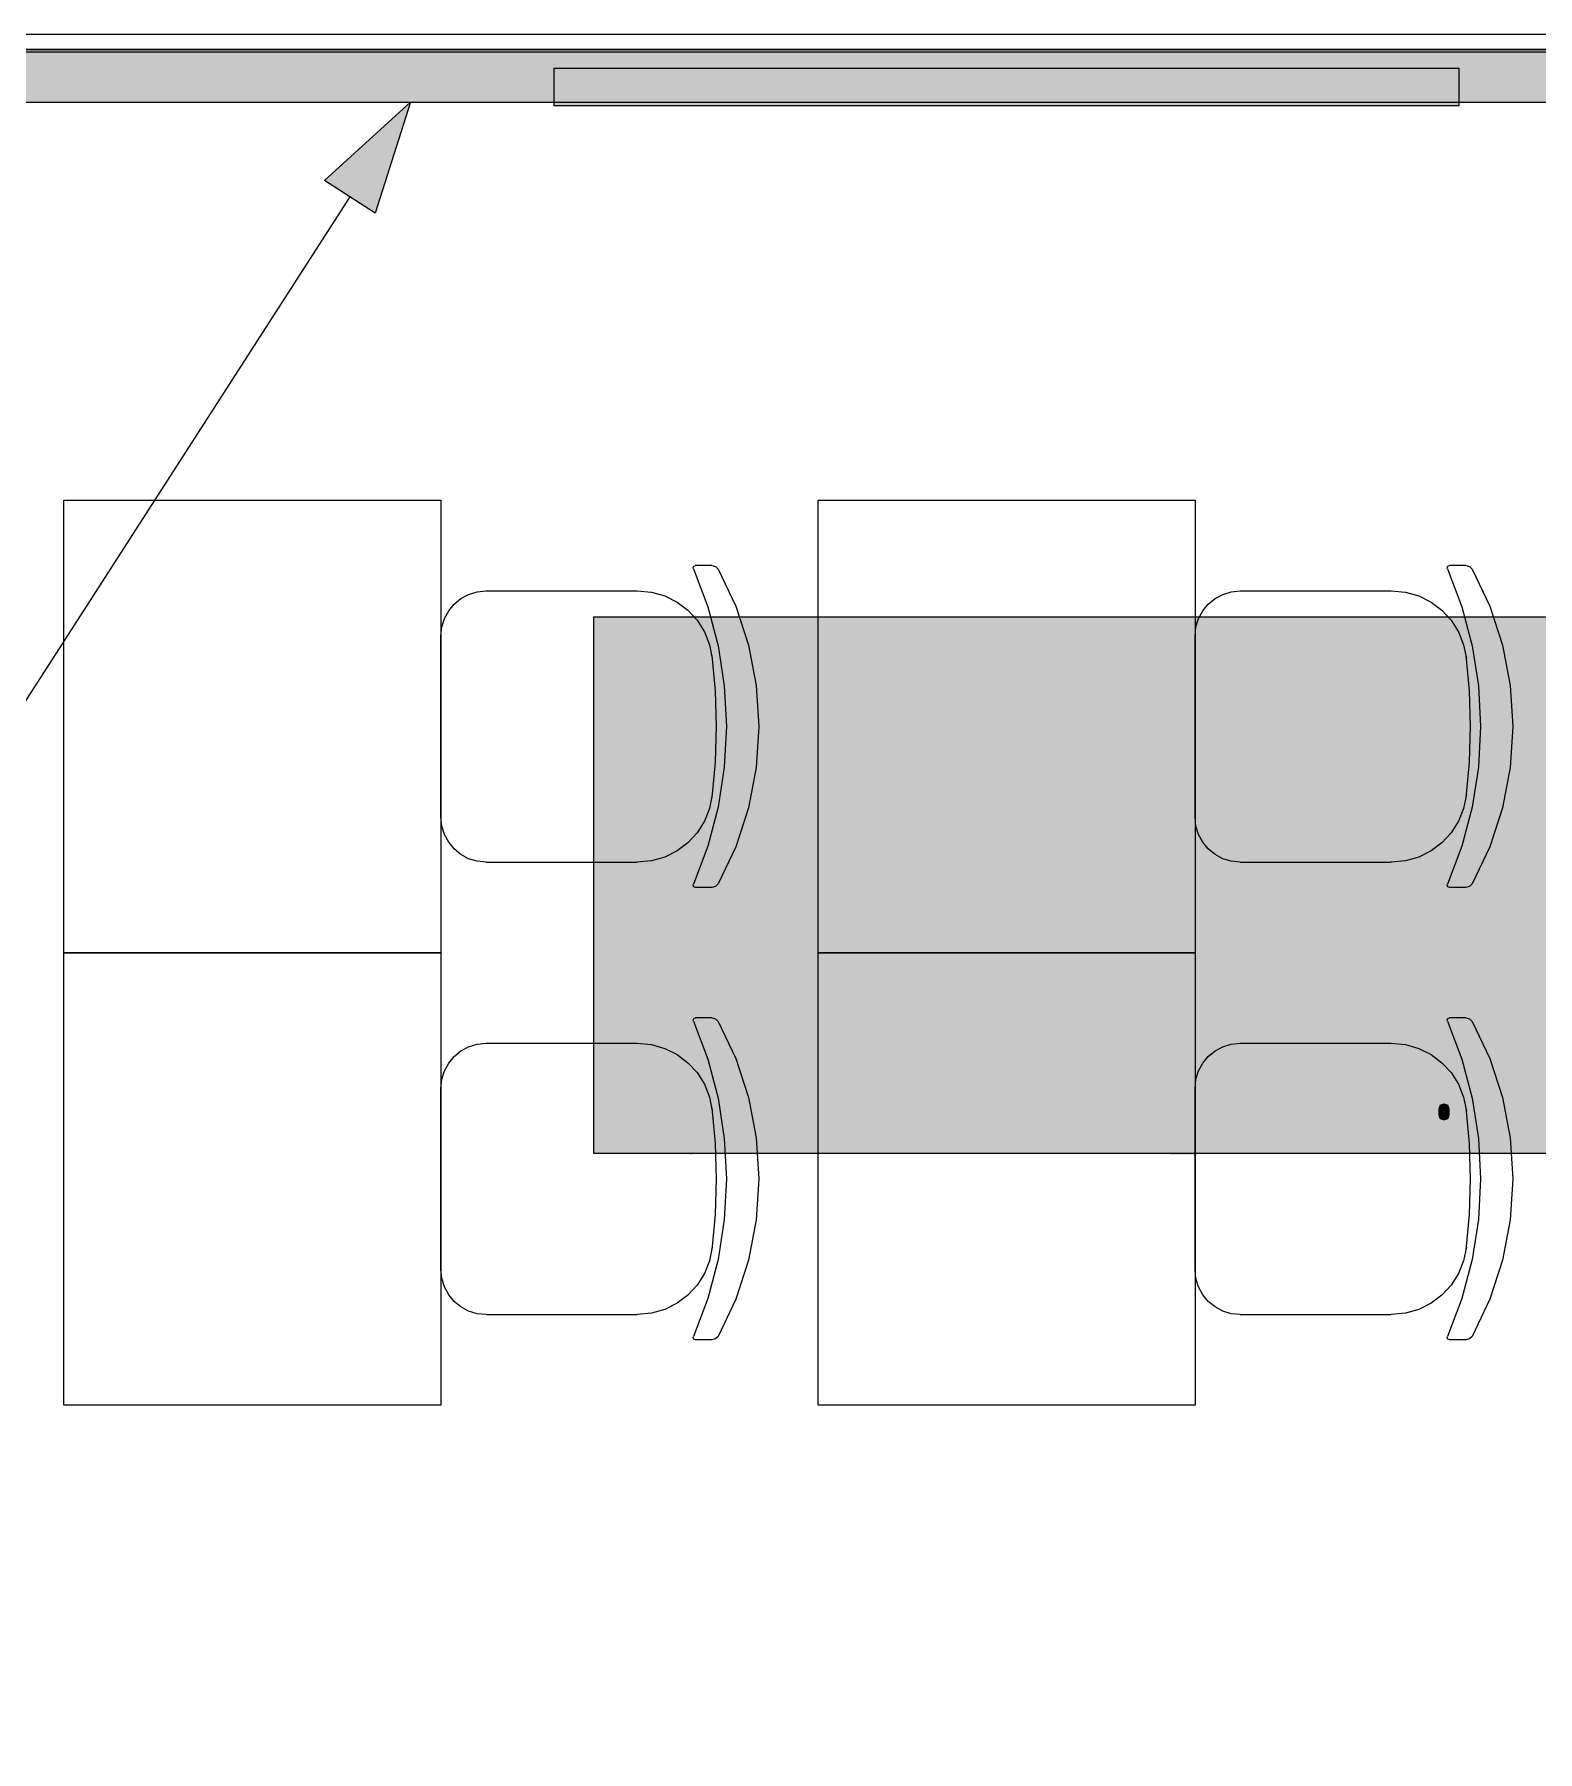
# Model space of a CAD drawing. Header units: millimetres. Extents: x 0 to 1189, y 0 to 841.
# Drawn here: x 668.1 to 688.04, y 348.33 to 371.1 of the extents above; entities that cross this region are included whole.
import ezdxf

# ---------------------------------------------------------------- set-up
doc = ezdxf.new("R2010")
doc.units = ezdxf.units.MM

msp = doc.modelspace()

# ---------------------------------------------------------------- hatches: boundary and pattern name
at = {"true_color": 0xf1d696}
h = msp.add_hatch(color=41, dxfattribs=at)
h.dxf.hatch_style = 2
h.paths.add_polyline_path([(635.07697, 370.204336), (635.07697, 370.904337), (705.461078, 370.904337), (705.461078, 370.204336)])
at = {"true_color": 0x999999}
h = msp.add_hatch(color=253, dxfattribs=at)
h.dxf.hatch_style = 2
h.paths.add_polyline_path([(686.99705, 370.654337), (686.99705, 370.154336), (674.997031, 370.154336), (674.997031, 370.654337)])
at = {"true_color": 0x0077b0}
h = msp.add_hatch(color=144, dxfattribs=at)
h.dxf.hatch_style = 2
h.paths.add_polyline_path([(673.095028, 370.204336), (672.623028, 368.732334), (671.951027, 369.165335)])
at = {"true_color": 0xffffff}
h = msp.add_hatch(color=7, dxfattribs=at)
h.dxf.hatch_style = 2
h.paths.add_polyline_path([(675.526032, 363.377326), (707.06908, 363.377326), (707.06908, 356.259315), (675.526032, 356.259315)])
at = {"true_color": 0x0077b0}
h = msp.add_hatch(color=144, dxfattribs=at)
h.paths.add_polyline_path([(687.9079, 360.40258), (687.9079, 359.19156), (687.87841, 359.034877), (687.789389, 358.903826), (687.658682, 358.816389), (687.504411, 358.788071), (687.301563, 358.788071), (687.145225, 358.816389), (687.016585, 358.903826), (686.927564, 359.034877), (686.898074, 359.19156), (686.898074, 359.795692), (686.927564, 359.952375), (687.016585, 360.083427), (687.146258, 360.16983), (687.301563, 360.199182), (687.705053, 360.199182), (687.705053, 360.40258), (687.690515, 360.480715), (687.648278, 360.546447), (687.582959, 360.588202), (687.504411, 360.602671), (687.199589, 360.602671), (687.12607, 360.628165), (687.100921, 360.704095), (687.12607, 360.780507), (687.199589, 360.80607), (687.504411, 360.80607), (687.660749, 360.776373), (687.789389, 360.687558), (687.87841, 360.558712)])
h.paths.add_polyline_path([(687.705053, 359.19156), (687.705053, 359.995783), (687.301563, 359.995783), (687.223015, 359.981521), (687.157696, 359.939559), (687.115459, 359.873827), (687.100921, 359.795692), (687.100921, 359.19156), (687.115804, 359.114459), (687.160452, 359.047693), (687.225427, 359.00332), (687.301563, 358.988713), (687.504411, 358.988713), (687.581581, 359.00332), (687.645522, 359.047693), (687.69017, 359.113425)])
h = msp.add_hatch(color=144, dxfattribs=at)
h.paths.add_polyline_path([(676.424185, 359.290228), (676.424185, 359.694269), (676.43322, 359.795907), (676.460496, 359.88933), (676.506273, 359.974794), (676.570808, 360.052558), (676.648572, 360.117094), (676.734037, 360.16287), (676.827459, 360.190147), (676.929098, 360.199182), (677.124159, 360.163215), (677.287388, 360.055315), (677.351923, 359.977507), (677.3977, 359.891741), (677.424976, 359.797501), (677.434011, 359.694269), (677.434011, 359.290228), (677.424546, 359.190182), (677.396322, 359.097578), (677.349598, 359.012415), (677.284632, 358.934694), (677.208073, 358.870159), (677.122781, 358.824382), (677.029531, 358.797105), (676.929098, 358.788071), (676.827459, 358.797105), (676.734037, 358.824382), (676.648572, 358.870159), (676.570808, 358.934694), (676.506273, 359.012415), (676.460496, 359.097578), (676.43322, 359.190182)])
h.paths.add_polyline_path([(677.231164, 359.292984), (677.231164, 359.697025), (677.209667, 359.812504), (677.143521, 359.911447), (677.046025, 359.977111), (676.929098, 359.998539), (676.812171, 359.977111), (676.714675, 359.911447), (676.648529, 359.812504), (676.627032, 359.697025), (676.627032, 359.292984), (676.648529, 359.175437), (676.714675, 359.078561), (676.812171, 359.01152), (676.929098, 358.988713), (677.046025, 359.01152), (677.143521, 359.078561), (677.209667, 359.176471)])
h = msp.add_hatch(color=144, dxfattribs=at)
h.dxf.hatch_style = 2
h.paths.add_polyline_path([(677.94001, 360.199182), (678.848412, 360.199182), (679.003786, 360.16983), (679.133942, 360.083427), (679.222757, 359.952375), (679.252453, 359.795692), (679.252453, 358.886738), (679.226891, 358.81198), (679.150478, 358.788071), (679.074342, 358.81198), (679.049055, 358.886738), (679.049055, 359.795692), (679.034585, 359.873827), (678.992831, 359.939559), (678.92703, 359.982554), (678.848412, 359.995783), (678.645565, 359.995783), (678.645565, 358.886738), (678.620072, 358.81198), (678.544142, 358.788071), (678.470141, 358.81198), (678.444923, 358.886738), (678.444923, 359.995783), (678.041433, 359.995783), (678.041433, 358.886738), (678.016146, 358.81198), (677.94001, 358.788071), (677.863873, 358.81198), (677.838586, 358.886738), (677.838586, 360.100514), (677.863873, 360.174239)])
h = msp.add_hatch(color=144, dxfattribs=at)
h.dxf.hatch_style = 2
h.paths.add_polyline_path([(680.34807, 358.886738), (680.34807, 360.100514), (680.373357, 360.174239), (680.449494, 360.199182), (680.954407, 360.199182), (681.108678, 360.16983), (681.239385, 360.083427), (681.328406, 359.952375), (681.357896, 359.795692), (681.357896, 358.886738), (681.332609, 358.81198), (681.256473, 358.788071), (681.180336, 358.81198), (681.155049, 358.886738), (681.155049, 359.795692), (681.140511, 359.873827), (681.098274, 359.939559), (681.032955, 359.982554), (680.954407, 359.995783), (680.550917, 359.995783), (680.550917, 358.886738), (680.52563, 358.81198), (680.449494, 358.788071), (680.373357, 358.81198)])
h = msp.add_hatch(color=144, dxfattribs=at)
h.paths.add_polyline_path([(681.762471, 359.290228), (681.762471, 359.694269), (681.771506, 359.795907), (681.798783, 359.88933), (681.844559, 359.974794), (681.909094, 360.052558), (681.986859, 360.117094), (682.072323, 360.16287), (682.165745, 360.190147), (682.267384, 360.199182), (682.462446, 360.163215), (682.625674, 360.055315), (682.69021, 359.977507), (682.735986, 359.891741), (682.763263, 359.797501), (682.772298, 359.694269), (682.772298, 359.290228), (682.762832, 359.190182), (682.734608, 359.097578), (682.687884, 359.012415), (682.622918, 358.934694), (682.54636, 358.870159), (682.461068, 358.824382), (682.367818, 358.797105), (682.267384, 358.788071), (682.165745, 358.797105), (682.072323, 358.824382), (681.986859, 358.870159), (681.909094, 358.934694), (681.844559, 359.012415), (681.798783, 359.097578), (681.771506, 359.190182)])
h.paths.add_polyline_path([(682.56945, 359.292984), (682.56945, 359.697025), (682.547953, 359.812504), (682.481807, 359.911447), (682.384311, 359.977111), (682.267384, 359.998539), (682.150458, 359.977111), (682.052962, 359.911447), (681.986816, 359.812504), (681.965318, 359.697025), (681.965318, 359.292984), (681.986816, 359.175437), (682.052962, 359.078561), (682.150458, 359.01152), (682.267384, 358.988713), (682.384311, 359.01152), (682.481807, 359.078561), (682.547953, 359.176471)])
h = msp.add_hatch(color=144, dxfattribs=at)
h.dxf.hatch_style = 2
h.paths.add_polyline_path([(683.681786, 360.199182), (684.085275, 360.199182), (684.161412, 360.174239), (684.186699, 360.100514), (684.186699, 358.886738), (684.161412, 358.81198), (684.085275, 358.788071), (684.009139, 358.81198), (683.983852, 358.886738), (683.983852, 359.995783), (683.752341, 359.995783), (683.371452, 358.85587), (683.337483, 358.805021), (683.278296, 358.788071), (683.20216, 358.813358), (683.176873, 358.889494), (683.182385, 358.920914), (683.580362, 360.117602), (683.620532, 360.179476)])
h = msp.add_hatch(color=144, dxfattribs=at)
h.paths.add_polyline_path([(685.398253, 359.995783), (684.994763, 359.995783), (684.916215, 359.981521), (684.850896, 359.939559), (684.808659, 359.873827), (684.794121, 359.795692), (684.794121, 359.19156), (684.809004, 359.114459), (684.853652, 359.047693), (684.918627, 359.00332), (684.994763, 358.988713), (685.197611, 358.988713), (685.274781, 359.00332), (685.338722, 359.047693), (685.38337, 359.113425), (685.398253, 359.19156)])
h.paths.add_polyline_path([(685.801743, 358.886738), (685.7768, 358.81198), (685.703075, 358.788071), (685.573471, 358.813702), (685.471565, 358.89225), (685.34637, 358.813702), (685.197611, 358.788071), (684.994763, 358.788071), (684.838425, 358.816389), (684.709785, 358.903826), (684.620764, 359.033844), (684.591274, 359.19156), (684.591274, 359.795692), (684.620764, 359.952375), (684.709785, 360.083427), (684.838425, 360.16983), (684.994763, 360.199182), (685.499677, 360.199182), (685.575813, 360.174239), (685.6011, 360.100514), (685.6011, 359.090137), (685.626663, 359.014), (685.703075, 358.988713), (685.7768, 358.96315)])
h = msp.add_hatch(color=144, dxfattribs=at)
h.paths.add_polyline_path([(679.010137, 357.684092), (679.101983, 357.739214), (679.185974, 357.757955), (679.231519, 357.771804), (679.272515, 357.810872), (679.30297, 357.860481), (679.312754, 357.91009), (679.301661, 357.96907), (679.268657, 358.018129), (679.219392, 358.050513), (679.160619, 358.060572), (679.101845, 358.049686), (679.05258, 358.018129), (679.021023, 357.96907), (679.010137, 357.91009)])
h.paths.add_polyline_path([(679.387168, 357.728189), (679.480806, 357.67107), (679.554186, 357.588732), (679.599868, 357.488962), (679.615371, 357.380924), (679.615371, 357.076653), (679.587121, 356.931063), (679.503474, 356.809865), (679.381863, 356.726838), (679.236686, 356.699622), (679.090408, 356.726838), (678.967693, 356.809865), (678.885149, 356.93189), (678.858001, 357.076653), (678.858001, 357.91009), (678.88005, 358.027844), (678.946747, 358.126167), (679.043968, 358.19121), (679.160619, 358.213259), (679.27789, 358.190935), (679.376144, 358.123962), (679.441187, 358.027568), (679.463236, 357.91009), (679.444219, 357.807358)])
h.paths.add_polyline_path([(679.463236, 357.078307), (679.463236, 357.380924), (679.446975, 357.468016), (679.397641, 357.541879), (679.324192, 357.591419), (679.236686, 357.607473), (679.149181, 357.591419), (679.075731, 357.541879), (679.026398, 357.468016), (679.010137, 357.380924), (679.010137, 357.078307), (679.026398, 356.990043), (679.075731, 356.917903), (679.149181, 356.86726), (679.236686, 356.850103), (679.324192, 356.86726), (679.397641, 356.917903), (679.446975, 356.99087)])
h = msp.add_hatch(color=144, dxfattribs=at)
h.dxf.hatch_style = 2
h.paths.add_polyline_path([(675.675523, 356.773485), (675.675523, 357.684092), (675.69454, 357.739214), (675.75159, 357.757955), (676.130275, 357.757955), (676.246099, 357.735975), (676.344147, 357.671414), (676.410844, 357.572678), (676.432892, 357.455338), (676.432892, 356.773485), (676.413876, 356.717536), (676.356825, 356.699622), (676.299774, 356.717536), (676.280757, 356.773485), (676.280757, 357.455338), (676.269871, 357.514111), (676.238313, 357.563376), (676.189049, 357.595553), (676.130275, 357.60582), (675.827658, 357.60582), (675.827658, 356.773485), (675.808641, 356.717536), (675.75159, 356.699622), (675.69454, 356.717536)])
h = msp.add_hatch(color=144, dxfattribs=at)
h.paths.add_polyline_path([(676.736349, 357.684092), (676.755366, 357.739214), (676.812417, 357.757955), (677.191102, 357.757955), (677.308373, 357.735975), (677.404973, 357.671414), (677.47167, 357.572678), (677.493719, 357.455338), (677.493719, 357.002239), (677.47167, 356.884899), (677.404973, 356.786162), (677.308373, 356.720775), (677.191102, 356.699622), (676.888484, 356.699622), (676.888484, 356.318732), (676.869467, 356.263128), (676.812417, 356.244318), (676.755366, 356.263128), (676.736349, 356.318732)])
h.paths.add_polyline_path([(676.888484, 357.60582), (676.888484, 356.850103), (677.191102, 356.850103), (677.248772, 356.861197), (677.296935, 356.894201), (677.330421, 356.943466), (677.341583, 357.002239), (677.341583, 357.455338), (677.330697, 357.514111), (677.29914, 357.563376), (677.249875, 357.595553), (677.191102, 357.60582)])
h = msp.add_hatch(color=144, dxfattribs=at)
h.dxf.hatch_style = 2
h.paths.add_polyline_path([(678.554545, 357.684092), (678.554545, 356.773485), (678.535528, 356.717536), (678.478477, 356.699622), (678.099792, 356.699622), (677.982521, 356.720775), (677.885921, 356.786162), (677.819224, 356.884072), (677.797175, 357.002239), (677.797175, 357.684092), (677.816192, 357.739214), (677.873243, 357.757955), (677.930294, 357.739214), (677.949311, 357.684092), (677.949311, 357.002239), (677.960473, 356.944292), (677.993959, 356.894201), (678.042948, 356.861197), (678.099792, 356.850103), (678.40241, 356.850103), (678.40241, 357.684092), (678.421426, 357.739214), (678.478477, 357.757955), (678.535528, 357.739214)])
h = msp.add_hatch(color=144, dxfattribs=at)
h.paths.add_polyline_path([(680.187269, 357.154926), (680.081574, 357.186965), (679.994895, 357.254144), (679.937845, 357.346886), (679.918828, 357.455338), (679.940876, 357.572678), (680.007573, 357.671414), (680.104174, 357.735975), (680.221445, 357.757955), (680.60013, 357.757955), (680.65718, 357.739214), (680.676197, 357.684092), (680.676197, 356.773485), (680.65718, 356.717536), (680.60013, 356.699622), (680.543079, 356.717536), (680.524062, 356.773485), (680.524062, 357.152721), (680.371375, 357.152721), (680.05608, 356.729387), (680.028795, 356.706443), (679.994895, 356.699622), (679.937845, 356.717536), (679.918828, 356.773485), (679.93371, 356.820338)])
h.paths.add_polyline_path([(680.070963, 357.455338), (680.082125, 357.397391), (680.115611, 357.3473), (680.164601, 357.313813), (680.221445, 357.302651), (680.524062, 357.302651), (680.524062, 357.60582), (680.221445, 357.60582), (680.162671, 357.594933), (680.113407, 357.563376), (680.08185, 357.514111)])
h = msp.add_hatch(color=144, dxfattribs=at)
h.dxf.hatch_style = 2
h.paths.add_polyline_path([(681.508821, 357.002239), (681.499036, 357.065422), (681.468582, 357.112482), (681.379285, 357.152721), (681.282271, 357.152721), (681.229354, 357.175872), (681.206203, 357.228788), (681.229354, 357.28391), (681.303217, 357.307061), (681.326368, 357.307061), (681.351724, 357.304856), (681.419041, 357.316018), (681.468582, 357.349505), (681.499036, 357.39684), (681.508821, 357.455338), (681.498761, 357.514111), (681.466377, 357.563376), (681.417112, 357.595553), (681.358339, 357.60582), (681.282271, 357.60582), (681.21206, 357.596036), (681.12738, 357.567235), (681.058133, 357.538709), (681.036429, 357.529201), (680.99619, 357.556761), (680.979654, 357.609678), (681.010935, 357.666798), (681.104228, 357.717716), (681.199658, 357.748171), (681.282271, 357.757955), (681.358339, 357.757955), (681.475885, 357.735975), (681.574415, 357.671414), (681.638976, 357.572678), (681.660956, 357.455338), (681.635393, 357.319119), (681.557327, 357.228788), (681.635393, 357.138458), (681.660956, 357.002239), (681.638976, 356.884899), (681.574415, 356.786162), (681.475885, 356.720775), (681.358339, 356.699622), (681.282271, 356.699622), (681.197728, 356.70913), (681.102024, 356.737656), (681.01004, 356.78885), (680.979654, 356.847899), (680.99619, 356.900815), (681.038634, 356.928376), (681.062818, 356.918868), (681.129584, 356.890342), (681.212336, 356.859888), (681.282271, 356.850103), (681.358339, 356.850103), (681.417112, 356.861197), (681.466377, 356.894201), (681.497934, 356.943466)])
h = msp.add_hatch(color=144, dxfattribs=at)
h.dxf.hatch_style = 2
h.paths.add_polyline_path([(682.11638, 357.260759), (682.59263, 357.737009), (682.645547, 357.757955), (682.702597, 357.739214), (682.721614, 357.684092), (682.698463, 357.631176), (682.366081, 357.296588), (682.706732, 356.818133), (682.721614, 356.773485), (682.702597, 356.717536), (682.645547, 356.699622), (682.582157, 356.731592), (682.256389, 357.18855), (682.11638, 357.046887), (682.11638, 356.773485), (682.097363, 356.717536), (682.040312, 356.699622), (681.983262, 356.717536), (681.964245, 356.773485), (681.964245, 357.684092), (681.983262, 357.739214), (682.040312, 357.757955), (682.097363, 357.739214), (682.11638, 357.684092)])
h = msp.add_hatch(color=144, dxfattribs=at)
h.dxf.hatch_style = 2
h.paths.add_polyline_path([(683.630305, 356.545281), (683.630305, 356.699622), (683.327688, 356.699622), (683.210417, 356.720775), (683.113816, 356.786162), (683.047119, 356.884899), (683.025071, 357.002239), (683.025071, 357.684092), (683.044088, 357.739214), (683.101139, 357.757955), (683.158189, 357.739214), (683.177206, 357.684092), (683.177206, 357.002239), (683.188368, 356.944292), (683.221855, 356.894201), (683.270844, 356.861197), (683.327688, 356.850103), (683.630305, 356.850103), (683.630305, 357.684092), (683.649322, 357.739214), (683.706373, 357.757955), (683.763424, 357.739214), (683.782441, 357.684092), (683.782441, 356.547486), (683.760668, 356.429733), (683.6959, 356.33141), (683.599299, 356.266366), (683.482028, 356.244318), (683.177206, 356.244318), (683.120155, 356.263404), (683.101139, 356.320937), (683.12429, 356.373853), (683.177206, 356.397005), (683.479823, 356.397005), (683.538597, 356.407064), (683.587862, 356.439448), (683.619419, 356.486784)])
h = msp.add_hatch(color=144, dxfattribs=at)
h.dxf.hatch_style = 2
h.paths.add_polyline_path([(684.755072, 357.455338), (684.755072, 357.002239), (684.766234, 356.944292), (684.79972, 356.894201), (684.84871, 356.861197), (684.905554, 356.850103), (685.132103, 356.850103), (685.189154, 356.831018), (685.208171, 356.773485), (685.189154, 356.717536), (685.132103, 356.699622), (684.905554, 356.699622), (684.788283, 356.720775), (684.691682, 356.786162), (684.624985, 356.884072), (684.602936, 357.002239), (684.602936, 357.455338), (684.624985, 357.572678), (684.691682, 357.671414), (684.788283, 357.735975), (684.905554, 357.757955), (685.132103, 357.757955), (685.189154, 357.738938), (685.208171, 357.681887), (685.189154, 357.624837), (685.132103, 357.60582), (684.905554, 357.60582), (684.84678, 357.594933), (684.797515, 357.563376), (684.765958, 357.514111)])
h = msp.add_hatch(color=144, dxfattribs=at)
h.dxf.hatch_style = 2
h.paths.add_polyline_path([(685.966044, 357.076653), (685.663427, 357.465811), (685.663427, 356.773485), (685.64441, 356.717536), (685.587359, 356.699622), (685.530309, 356.717536), (685.511292, 356.773485), (685.511292, 357.684092), (685.530309, 357.739214), (685.587359, 357.757955), (685.625393, 357.746586), (685.663427, 357.711653), (685.966044, 357.321944), (686.268661, 357.711653), (686.306971, 357.746586), (686.34528, 357.757955), (686.400402, 357.739214), (686.419143, 357.684092), (686.419143, 356.773485), (686.400402, 356.717536), (686.34528, 356.699622), (686.287747, 356.717536), (686.268661, 356.773485), (686.268661, 357.465811)])
h = msp.add_hatch(color=144, dxfattribs=at)
h.dxf.hatch_style = 2
h.paths.add_polyline_path([(687.849483, 357.455338), (687.849483, 357.002239), (687.860645, 356.944292), (687.894131, 356.894201), (687.943121, 356.861197), (687.999965, 356.850103), (688.226514, 356.850103), (688.283565, 356.831018), (688.302582, 356.773485), (688.283565, 356.717536), (688.226514, 356.699622), (687.999965, 356.699622), (687.882694, 356.720775), (687.786093, 356.786162), (687.719396, 356.884072), (687.697347, 357.002239), (687.697347, 357.455338), (687.719396, 357.572678), (687.786093, 357.671414), (687.882694, 357.735975), (687.999965, 357.757955), (688.226514, 357.757955), (688.283565, 357.738938), (688.302582, 357.681887), (688.283565, 357.624837), (688.226514, 357.60582), (687.999965, 357.60582), (687.941191, 357.594933), (687.891926, 357.563376), (687.860369, 357.514111)])
h = msp.add_hatch(color=144, dxfattribs=at)
h.dxf.hatch_style = 2
h.paths.add_polyline_path([(686.722471, 356.850103), (686.741488, 356.907154), (686.798539, 356.926171), (686.85559, 356.907154), (686.874607, 356.850103), (686.874607, 356.773485), (686.85559, 356.717536), (686.798539, 356.699622), (686.741488, 356.717536), (686.722471, 356.773485)])

# ---------------------------------------------------------------- linework, layer by layer
at = {"color": 7, "lineweight": 0}
for points in [[(718.500098, 371.104338), (657.117004, 371.104338)], [(198.085303, 370.871337), (863.72632, 370.871337)], [(705.461078, 370.904337), (634.376969, 370.904337)], [(657.117004, 370.904337), (718.377098, 370.904337)], [(635.07697, 370.204336), (705.461078, 370.204336)]]:
    msp.add_lwpolyline(points, dxfattribs=at)
at = {"color": 253, "lineweight": 0, "true_color": 0x999999}
for points in [[(674.997031, 370.154336), (674.997031, 370.654337)], [(674.997031, 370.654337), (686.99705, 370.654337)], [(686.99705, 370.654337), (686.99705, 370.154336)], [(686.99705, 370.154336), (674.997031, 370.154336)], [(668.497021, 358.924319), (668.497021, 364.924328)], [(668.497021, 364.924328), (673.497029, 364.924328)], [(673.497029, 364.924328), (673.497029, 358.924319)], [(678.497037, 358.924319), (678.497037, 364.924328)], [(678.497037, 364.924328), (683.497044, 364.924328)], [(683.497044, 364.924328), (683.497044, 358.924319)], [(676.844034, 364.016327), (676.841034, 364.029327), (676.849659, 364.050702), (676.871034, 364.059327)], [(676.844034, 364.016327), (676.841034, 364.029327), (676.849659, 364.050702), (676.871034, 364.059327)], [(676.844034, 364.016327), (677.034394, 363.512685), (677.17141, 362.9932), (677.254238, 362.462278), (677.282035, 361.924324), (677.254238, 361.38651), (677.17141, 360.855822), (677.034394, 360.336384), (676.844034, 359.83232)], [(676.844034, 364.016327), (677.034394, 363.512685), (677.17141, 362.9932), (677.254238, 362.462278), (677.282035, 361.924324), (677.254238, 361.38651), (677.17141, 360.855822), (677.034394, 360.336384), (676.844034, 359.83232)], [(677.087034, 364.059327), (676.871034, 364.059327)], [(677.087034, 364.059327), (676.871034, 364.059327)], [(677.087034, 364.059327), (677.13591, 364.046702), (677.172035, 364.012327)], [(677.087034, 364.059327), (677.13591, 364.046702), (677.172035, 364.012327)], [(677.172035, 364.012327), (677.405754, 363.519295), (677.574785, 363.002825), (677.677442, 362.469106), (677.712035, 361.924324), (677.677442, 361.379963), (677.574785, 360.846197), (677.405754, 360.329493), (677.172035, 359.83632)], [(677.172035, 364.012327), (677.405754, 363.519295), (677.574785, 363.002825), (677.677442, 362.469106), (677.712035, 361.924324), (677.677442, 361.379963), (677.574785, 360.846197), (677.405754, 360.329493), (677.172035, 359.83632)], [(686.844049, 364.016327), (686.841049, 364.029327), (686.849674, 364.050702), (686.871049, 364.059327)], [(686.844049, 364.016327), (686.841049, 364.029327), (686.849674, 364.050702), (686.871049, 364.059327)], [(686.844049, 364.016327), (687.034409, 363.512685), (687.171425, 362.9932), (687.254253, 362.462278), (687.28205, 361.924324), (687.254253, 361.38651), (687.171425, 360.855822), (687.034409, 360.336384), (686.844049, 359.83232)], [(686.844049, 364.016327), (687.034409, 363.512685), (687.171425, 362.9932), (687.254253, 362.462278), (687.28205, 361.924324), (687.254253, 361.38651), (687.171425, 360.855822), (687.034409, 360.336384), (686.844049, 359.83232)], [(687.08705, 364.059327), (686.871049, 364.059327)], [(687.08705, 364.059327), (686.871049, 364.059327)], [(687.08705, 364.059327), (687.135925, 364.046702), (687.17205, 364.012327)], [(687.08705, 364.059327), (687.135925, 364.046702), (687.17205, 364.012327)], [(687.17205, 364.012327), (687.405769, 363.519295), (687.5748, 363.002825), (687.677457, 362.469106), (687.712051, 361.924324), (687.677457, 361.379963), (687.5748, 360.846197), (687.405769, 360.329493), (687.17205, 359.83632)], [(687.17205, 364.012327), (687.405769, 363.519295), (687.5748, 363.002825), (687.677457, 362.469106), (687.712051, 361.924324), (687.677457, 361.379963), (687.5748, 360.846197), (687.405769, 360.329493), (687.17205, 359.83632)], [(673.497029, 363.124325), (673.509234, 363.245427), (673.544232, 363.358138), (673.599597, 363.460068), (673.672904, 363.548826), (673.761727, 363.622022), (673.863639, 363.677264), (673.976215, 363.712162), (674.09703, 363.724326)], [(673.497029, 363.124325), (673.509234, 363.245427), (673.544232, 363.358138), (673.599597, 363.460068), (673.672904, 363.548826), (673.761727, 363.622022), (673.863639, 363.677264), (673.976215, 363.712162), (674.09703, 363.724326)], [(674.09703, 363.724326), (676.100033, 363.724326)], [(674.09703, 363.724326), (676.100033, 363.724326)], [(676.100033, 363.724326), (676.28827, 363.706613), (676.465174, 363.655561), (676.62729, 363.574297), (676.771159, 363.465951), (676.893325, 363.333652), (676.990331, 363.180529), (677.05872, 363.00971), (677.095034, 362.824325)], [(676.100033, 363.724326), (676.28827, 363.706613), (676.465174, 363.655561), (676.62729, 363.574297), (676.771159, 363.465951), (676.893325, 363.333652), (676.990331, 363.180529), (677.05872, 363.00971), (677.095034, 362.824325)], [(683.497044, 363.124325), (683.509249, 363.245427), (683.544247, 363.358138), (683.599613, 363.460068), (683.672919, 363.548826), (683.761742, 363.622022), (683.863654, 363.677264), (683.976231, 363.712162), (684.097045, 363.724326)], [(683.497044, 363.124325), (683.509249, 363.245427), (683.544247, 363.358138), (683.599613, 363.460068), (683.672919, 363.548826), (683.761742, 363.622022), (683.863654, 363.677264), (683.976231, 363.712162), (684.097045, 363.724326)], [(684.097045, 363.724326), (686.100048, 363.724326)], [(684.097045, 363.724326), (686.100048, 363.724326)], [(686.100048, 363.724326), (686.288285, 363.706613), (686.465189, 363.655561), (686.627305, 363.574297), (686.771174, 363.465951), (686.89334, 363.333652), (686.990346, 363.180529), (687.058735, 363.00971), (687.09505, 362.824325)], [(686.100048, 363.724326), (686.288285, 363.706613), (686.465189, 363.655561), (686.627305, 363.574297), (686.771174, 363.465951), (686.89334, 363.333652), (686.990346, 363.180529), (687.058735, 363.00971), (687.09505, 362.824325)], [(673.497029, 360.723322), (673.497029, 363.124325)], [(673.497029, 360.723322), (673.497029, 363.124325)], [(683.497044, 360.723322), (683.497044, 363.124325)], [(683.497044, 360.723322), (683.497044, 363.124325)], [(677.090034, 362.865325), (677.13191, 362.395949), (677.146035, 361.924324), (677.13191, 361.453073), (677.090034, 360.983322)], [(677.090034, 362.865325), (677.13191, 362.395949), (677.146035, 361.924324), (677.13191, 361.453073), (677.090034, 360.983322)], [(687.09005, 362.865325), (687.131925, 362.395949), (687.14605, 361.924324), (687.131925, 361.453073), (687.09005, 360.983322)], [(687.09005, 362.865325), (687.131925, 362.395949), (687.14605, 361.924324), (687.131925, 361.453073), (687.09005, 360.983322)], [(677.095034, 361.024322), (677.05872, 360.838937), (676.990331, 360.668119), (676.893325, 360.514995), (676.771159, 360.382696), (676.62729, 360.27435), (676.465174, 360.193087), (676.28827, 360.142034), (676.100033, 360.124321)], [(677.095034, 361.024322), (677.05872, 360.838937), (676.990331, 360.668119), (676.893325, 360.514995), (676.771159, 360.382696), (676.62729, 360.27435), (676.465174, 360.193087), (676.28827, 360.142034), (676.100033, 360.124321)], [(687.09505, 361.024322), (687.058735, 360.838937), (686.990346, 360.668119), (686.89334, 360.514995), (686.771174, 360.382696), (686.627305, 360.27435), (686.465189, 360.193087), (686.288285, 360.142034), (686.100048, 360.124321)], [(687.09505, 361.024322), (687.058735, 360.838937), (686.990346, 360.668119), (686.89334, 360.514995), (686.771174, 360.382696), (686.627305, 360.27435), (686.465189, 360.193087), (686.288285, 360.142034), (686.100048, 360.124321)], [(674.09703, 360.124321), (673.976215, 360.136526), (673.863639, 360.171524), (673.761727, 360.226889), (673.672904, 360.300196), (673.599597, 360.389019), (673.544232, 360.490931), (673.509234, 360.603507), (673.497029, 360.724322)], [(674.09703, 360.124321), (673.976215, 360.136526), (673.863639, 360.171524), (673.761727, 360.226889), (673.672904, 360.300196), (673.599597, 360.389019), (673.544232, 360.490931), (673.509234, 360.603507), (673.497029, 360.724322)], [(684.097045, 360.124321), (683.976231, 360.136526), (683.863654, 360.171524), (683.761742, 360.226889), (683.672919, 360.300196), (683.599613, 360.389019), (683.544247, 360.490931), (683.509249, 360.603507), (683.497044, 360.724322)], [(684.097045, 360.124321), (683.976231, 360.136526), (683.863654, 360.171524), (683.761742, 360.226889), (683.672919, 360.300196), (683.599613, 360.389019), (683.544247, 360.490931), (683.509249, 360.603507), (683.497044, 360.724322)], [(674.09703, 360.124321), (676.100033, 360.124321)], [(674.09703, 360.124321), (676.100033, 360.124321)], [(684.097045, 360.124321), (686.100048, 360.124321)], [(684.097045, 360.124321), (686.100048, 360.124321)], [(676.871034, 359.78932), (676.849659, 359.79832), (676.841034, 359.81932), (676.844034, 359.83232)], [(676.871034, 359.78932), (676.849659, 359.79832), (676.841034, 359.81932), (676.844034, 359.83232)], [(677.087034, 359.78932), (676.871034, 359.78932)], [(677.087034, 359.78932), (676.871034, 359.78932)], [(677.172035, 359.83632), (677.13591, 359.801945), (677.087034, 359.78932)], [(677.172035, 359.83632), (677.13591, 359.801945), (677.087034, 359.78932)], [(686.871049, 359.78932), (686.849674, 359.79832), (686.841049, 359.81932), (686.844049, 359.83232)], [(686.871049, 359.78932), (686.849674, 359.79832), (686.841049, 359.81932), (686.844049, 359.83232)], [(687.08705, 359.78932), (686.871049, 359.78932)], [(687.08705, 359.78932), (686.871049, 359.78932)], [(687.17205, 359.83632), (687.135925, 359.801945), (687.08705, 359.78932)], [(687.17205, 359.83632), (687.135925, 359.801945), (687.08705, 359.78932)], [(668.497021, 352.92431), (668.497021, 358.924319)], [(668.497021, 358.924319), (673.497029, 358.924319)], [(673.497029, 358.924319), (668.497021, 358.924319)], [(673.497029, 358.924319), (673.497029, 352.92431)], [(678.497037, 352.92431), (678.497037, 358.924319)], [(678.497037, 358.924319), (683.497044, 358.924319)], [(683.497044, 358.924319), (678.497037, 358.924319)], [(683.497044, 358.924319), (683.497044, 352.92431)], [(676.844034, 358.016318), (676.841034, 358.029318), (676.849659, 358.050693), (676.871034, 358.059318)], [(676.844034, 358.016318), (676.841034, 358.029318), (676.849659, 358.050693), (676.871034, 358.059318)], [(677.087034, 358.059318), (676.871034, 358.059318)], [(677.087034, 358.059318), (676.871034, 358.059318)], [(677.087034, 358.059318), (677.13591, 358.046693), (677.172035, 358.012318)], [(677.087034, 358.059318), (677.13591, 358.046693), (677.172035, 358.012318)], [(686.844049, 358.016318), (686.841049, 358.029318), (686.849674, 358.050693), (686.871049, 358.059318)], [(686.844049, 358.016318), (686.841049, 358.029318), (686.849674, 358.050693), (686.871049, 358.059318)], [(687.08705, 358.059318), (686.871049, 358.059318)], [(687.08705, 358.059318), (686.871049, 358.059318)], [(687.08705, 358.059318), (687.135925, 358.046693), (687.17205, 358.012318)], [(687.08705, 358.059318), (687.135925, 358.046693), (687.17205, 358.012318)], [(676.844034, 358.016318), (677.034394, 357.512676), (677.17141, 356.993191), (677.254238, 356.462268), (677.282035, 355.924314), (677.254238, 355.386501), (677.17141, 354.855813), (677.034394, 354.336375), (676.844034, 353.832311)], [(676.844034, 358.016318), (677.034394, 357.512676), (677.17141, 356.993191), (677.254238, 356.462268), (677.282035, 355.924314), (677.254238, 355.386501), (677.17141, 354.855813), (677.034394, 354.336375), (676.844034, 353.832311)], [(677.172035, 358.012318), (677.405754, 357.519286), (677.574785, 357.002816), (677.677442, 356.469097), (677.712035, 355.924314), (677.677442, 355.379954), (677.574785, 354.846188), (677.405754, 354.329484), (677.172035, 353.836311)], [(677.172035, 358.012318), (677.405754, 357.519286), (677.574785, 357.002816), (677.677442, 356.469097), (677.712035, 355.924314), (677.677442, 355.379954), (677.574785, 354.846188), (677.405754, 354.329484), (677.172035, 353.836311)], [(686.844049, 358.016318), (687.034409, 357.512676), (687.171425, 356.993191), (687.254253, 356.462268), (687.28205, 355.924314), (687.254253, 355.386501), (687.171425, 354.855813), (687.034409, 354.336375), (686.844049, 353.832311)], [(686.844049, 358.016318), (687.034409, 357.512676), (687.171425, 356.993191), (687.254253, 356.462268), (687.28205, 355.924314), (687.254253, 355.386501), (687.171425, 354.855813), (687.034409, 354.336375), (686.844049, 353.832311)], [(687.17205, 358.012318), (687.405769, 357.519286), (687.5748, 357.002816), (687.677457, 356.469097), (687.712051, 355.924314), (687.677457, 355.379954), (687.5748, 354.846188), (687.405769, 354.329484), (687.17205, 353.836311)], [(687.17205, 358.012318), (687.405769, 357.519286), (687.5748, 357.002816), (687.677457, 356.469097), (687.712051, 355.924314), (687.677457, 355.379954), (687.5748, 354.846188), (687.405769, 354.329484), (687.17205, 353.836311)], [(673.497029, 357.124316), (673.509234, 357.245418), (673.544232, 357.358129), (673.599597, 357.460059), (673.672904, 357.548817), (673.761727, 357.622012), (673.863639, 357.677255), (673.976215, 357.712153), (674.09703, 357.724317)], [(673.497029, 357.124316), (673.509234, 357.245418), (673.544232, 357.358129), (673.599597, 357.460059), (673.672904, 357.548817), (673.761727, 357.622012), (673.863639, 357.677255), (673.976215, 357.712153), (674.09703, 357.724317)], [(674.09703, 357.724317), (676.100033, 357.724317)], [(674.09703, 357.724317), (676.100033, 357.724317)], [(676.100033, 357.724317), (676.28827, 357.706604), (676.465174, 357.655551), (676.62729, 357.574288), (676.771159, 357.465942), (676.893325, 357.333643), (676.990331, 357.18052), (677.05872, 357.009701), (677.095034, 356.824316)], [(676.100033, 357.724317), (676.28827, 357.706604), (676.465174, 357.655551), (676.62729, 357.574288), (676.771159, 357.465942), (676.893325, 357.333643), (676.990331, 357.18052), (677.05872, 357.009701), (677.095034, 356.824316)], [(683.497044, 357.124316), (683.509249, 357.245418), (683.544247, 357.358129), (683.599613, 357.460059), (683.672919, 357.548817), (683.761742, 357.622012), (683.863654, 357.677255), (683.976231, 357.712153), (684.097045, 357.724317)], [(683.497044, 357.124316), (683.509249, 357.245418), (683.544247, 357.358129), (683.599613, 357.460059), (683.672919, 357.548817), (683.761742, 357.622012), (683.863654, 357.677255), (683.976231, 357.712153), (684.097045, 357.724317)], [(684.097045, 357.724317), (686.100048, 357.724317)], [(684.097045, 357.724317), (686.100048, 357.724317)], [(686.100048, 357.724317), (686.288285, 357.706604), (686.465189, 357.655551), (686.627305, 357.574288), (686.771174, 357.465942), (686.89334, 357.333643), (686.990346, 357.18052), (687.058735, 357.009701), (687.09505, 356.824316)], [(686.100048, 357.724317), (686.288285, 357.706604), (686.465189, 357.655551), (686.627305, 357.574288), (686.771174, 357.465942), (686.89334, 357.333643), (686.990346, 357.18052), (687.058735, 357.009701), (687.09505, 356.824316)], [(673.497029, 354.723313), (673.497029, 357.124316)], [(673.497029, 354.723313), (673.497029, 357.124316)], [(683.497044, 354.723313), (683.497044, 357.124316)], [(683.497044, 354.723313), (683.497044, 357.124316)], [(677.090034, 356.865316), (677.13191, 356.39594), (677.146035, 355.924314), (677.13191, 355.453064), (677.090034, 354.983313)], [(677.090034, 356.865316), (677.13191, 356.39594), (677.146035, 355.924314), (677.13191, 355.453064), (677.090034, 354.983313)], [(687.09005, 356.865316), (687.131925, 356.39594), (687.14605, 355.924314), (687.131925, 355.453064), (687.09005, 354.983313)], [(687.09005, 356.865316), (687.131925, 356.39594), (687.14605, 355.924314), (687.131925, 355.453064), (687.09005, 354.983313)], [(677.095034, 355.024313), (677.05872, 354.838928), (676.990331, 354.668109), (676.893325, 354.514986), (676.771159, 354.382687), (676.62729, 354.274341), (676.465174, 354.193077), (676.28827, 354.142025), (676.100033, 354.124312)], [(677.095034, 355.024313), (677.05872, 354.838928), (676.990331, 354.668109), (676.893325, 354.514986), (676.771159, 354.382687), (676.62729, 354.274341), (676.465174, 354.193077), (676.28827, 354.142025), (676.100033, 354.124312)], [(687.09505, 355.024313), (687.058735, 354.838928), (686.990346, 354.668109), (686.89334, 354.514986), (686.771174, 354.382687), (686.627305, 354.274341), (686.465189, 354.193077), (686.288285, 354.142025), (686.100048, 354.124312)], [(687.09505, 355.024313), (687.058735, 354.838928), (686.990346, 354.668109), (686.89334, 354.514986), (686.771174, 354.382687), (686.627305, 354.274341), (686.465189, 354.193077), (686.288285, 354.142025), (686.100048, 354.124312)], [(674.09703, 354.124312), (673.976215, 354.136517), (673.863639, 354.171515), (673.761727, 354.22688), (673.672904, 354.300187), (673.599597, 354.389009), (673.544232, 354.490922), (673.509234, 354.603498), (673.497029, 354.724313)], [(674.09703, 354.124312), (673.976215, 354.136517), (673.863639, 354.171515), (673.761727, 354.22688), (673.672904, 354.300187), (673.599597, 354.389009), (673.544232, 354.490922), (673.509234, 354.603498), (673.497029, 354.724313)], [(684.097045, 354.124312), (683.976231, 354.136517), (683.863654, 354.171515), (683.761742, 354.22688), (683.672919, 354.300187), (683.599613, 354.389009), (683.544247, 354.490922), (683.509249, 354.603498), (683.497044, 354.724313)], [(684.097045, 354.124312), (683.976231, 354.136517), (683.863654, 354.171515), (683.761742, 354.22688), (683.672919, 354.300187), (683.599613, 354.389009), (683.544247, 354.490922), (683.509249, 354.603498), (683.497044, 354.724313)], [(674.09703, 354.124312), (676.100033, 354.124312)], [(674.09703, 354.124312), (676.100033, 354.124312)], [(684.097045, 354.124312), (686.100048, 354.124312)], [(684.097045, 354.124312), (686.100048, 354.124312)], [(676.871034, 353.789311), (676.849659, 353.798311), (676.841034, 353.819311), (676.844034, 353.832311)], [(676.871034, 353.789311), (676.849659, 353.798311), (676.841034, 353.819311), (676.844034, 353.832311)], [(677.087034, 353.789311), (676.871034, 353.789311)], [(677.087034, 353.789311), (676.871034, 353.789311)], [(677.172035, 353.836311), (677.13591, 353.801936), (677.087034, 353.789311)], [(677.172035, 353.836311), (677.13591, 353.801936), (677.087034, 353.789311)], [(686.871049, 353.789311), (686.849674, 353.798311), (686.841049, 353.819311), (686.844049, 353.832311)], [(686.871049, 353.789311), (686.849674, 353.798311), (686.841049, 353.819311), (686.844049, 353.832311)], [(687.08705, 353.789311), (686.871049, 353.789311)], [(687.08705, 353.789311), (686.871049, 353.789311)], [(687.17205, 353.836311), (687.135925, 353.801936), (687.08705, 353.789311)], [(687.17205, 353.836311), (687.135925, 353.801936), (687.08705, 353.789311)], [(673.497029, 352.92431), (668.497021, 352.92431)], [(683.497044, 352.92431), (678.497037, 352.92431)]]:
    msp.add_lwpolyline(points, dxfattribs=at)
at = {"color": 144, "lineweight": 0, "true_color": 0x0077b0}
for points in [[(673.095028, 370.204336), (671.951027, 369.165335)], [(673.095028, 370.204336), (672.623028, 368.732334)], [(672.623028, 368.732334), (671.951027, 369.165335)], [(672.287027, 368.948334), (656.956004, 345.132298)], [(675.526032, 363.377326), (707.06908, 363.377326)], [(675.526032, 356.259315), (675.526032, 363.377326)], [(707.06908, 356.259315), (675.526032, 356.259315)]]:
    msp.add_lwpolyline(points, dxfattribs=at)

doc.saveas('drawing.dxf')
